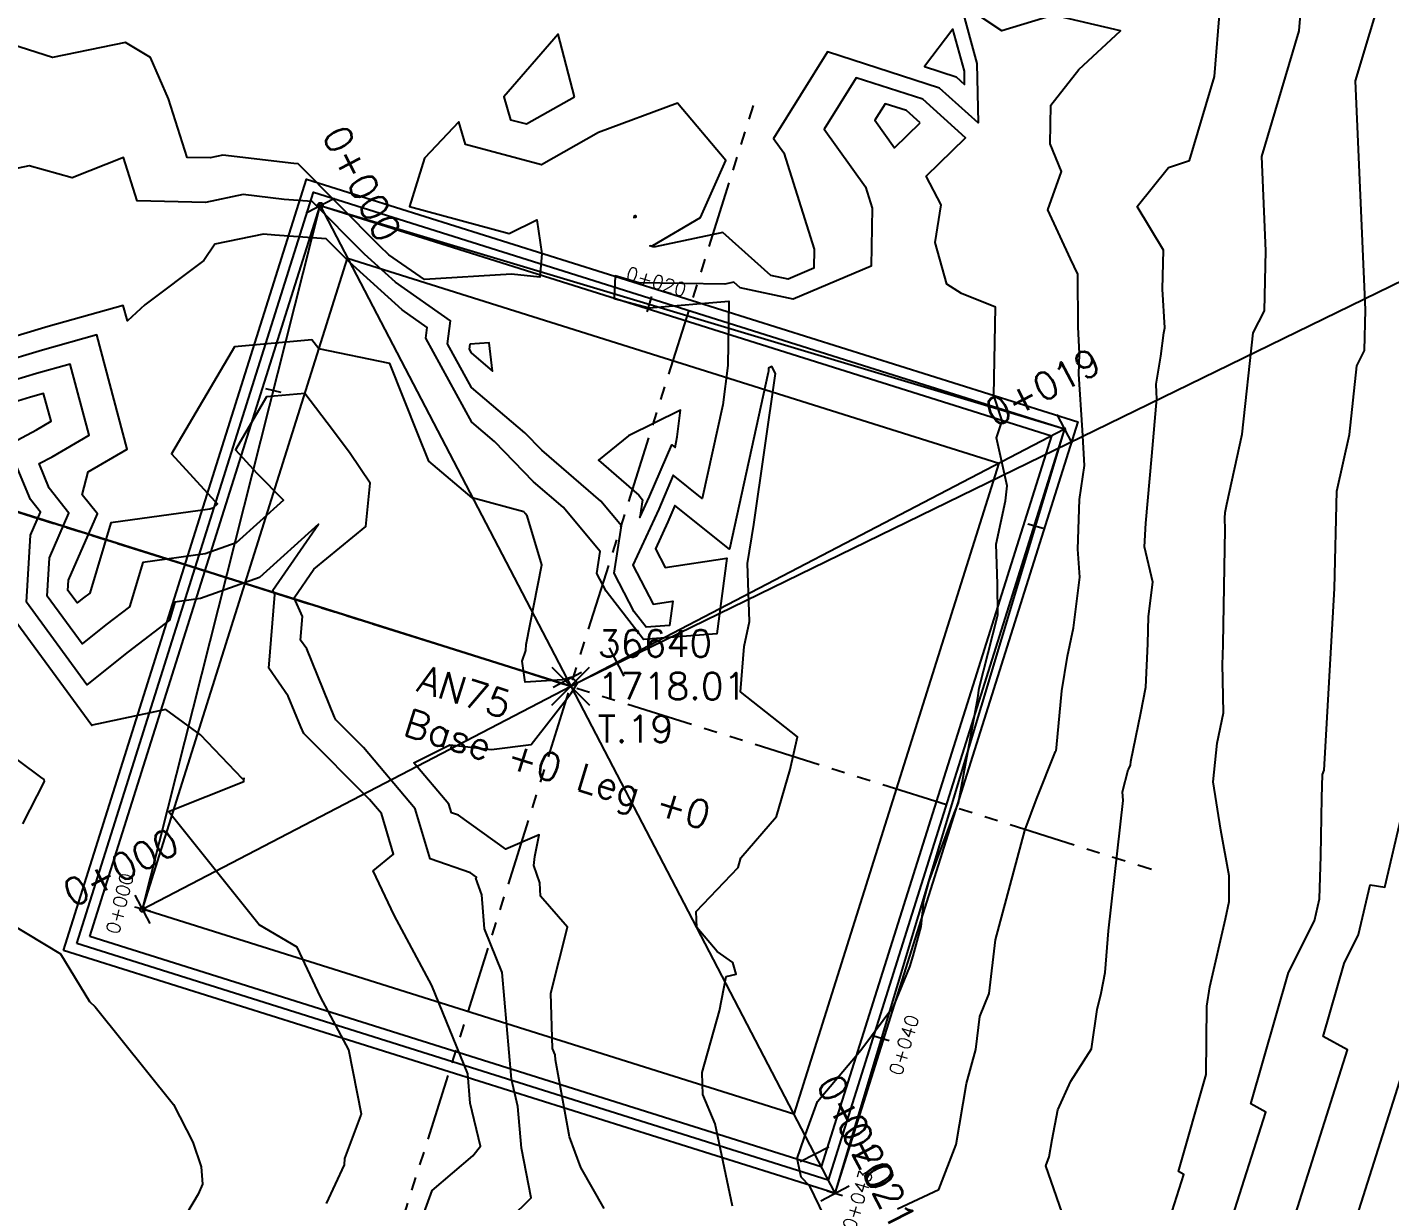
# Model space of a CAD drawing. Header units: metres. Extents: x 419533 to 423558, y 4805342 to 4807578.
# Drawn here: x 423439.67 to 423465.14, y 4807389.97 to 4807411.91 of the extents above; entities that cross this region are included whole.
import ezdxf

# ---------------------------------------------------------------- set-up
doc = ezdxf.new("R2010")
doc.units = ezdxf.units.M
doc.linetypes.add('PHANTOM', pattern=[2.5, 1.25, -0.25, 0.25, -0.25, 0.25, -0.25])
for name, color, linetype in [('_pieds', 253, 'Continuous'), ('C-ROAD-CNTR-N', 92, 'Continuous'), ('C-ROAD-STAN', 11, 'Continuous'), ('C-ROAD-STAN-MAJR', 11, 'Continuous'), ('C-ROAD-STAN-MINR', 11, 'Continuous'), ('C-TOPO-MAJR', 9, 'Continuous'), ('C-TOPO-MINR', 8, 'Continuous'), ('LS', 7, 'Continuous'), ('V-NODE', 1, 'Continuous'), ('V-NODE-TEXT', 11, 'Continuous')]:
    doc.layers.add(name, color=color, linetype=linetype)
doc.styles.get("Standard").update_dxf_attribs({"font": 'simplex.shx'})
doc.dimstyles.new('TFO75', dxfattribs={"dimscale": 3, "dimtxt": 0.18, "dimasz": 0.18, "dimexe": 0.18, "dimexo": 0.0625, "dimgap": 0.09, "dimtad": 1, "dimdec": 1, "dimzin": 0, "dimdsep": 46, "dimtxsty": 'Standard', "dimcen": 0.09, "dimse1": 1, "dimse2": 1, "dimclrd": 3, "dimclre": 3, "dimclrt": 1, "dimadec": 4, "dimazin": 0, "dimtfac": 1, "dimtdec": 1, "dimtmove": 0, "dimatfit": 3, "dimfxl": 1, "dimtolj": 1, "dimtzin": 0, "dimarcsym": 0})

# ---------------------------------------------------------------- blocks, each defined once
blk = doc.blocks.new('AeccTickTriangle')
at = {"color": 0, "linetype": 'ByBlock', "lineweight": -2}
blk.add_lwpolyline([(3.05311331771918e-16, 0.6666666666666667), (-0.5773502691896256, -0.333333333333333), (0.5773502691896257, -0.3333333333333335)], close=True, dxfattribs=at)
at = {"color": 0, "linetype": 'ByBlock', "lineweight": -2, "const_width": 0.0625}
blk.add_lwpolyline([(-0.03125, 0, 1), (0.03125, 0, 1)], format="xyb", close=True, dxfattribs=at)
blk = doc.blocks.new('AeccTickLine')
blk.add_line((0, -0.5), (0, 0.5))
blk = doc.blocks.new('*D7')
at = {"layer": 'Defpoints', "color": 0, "transparency": 16777216}
for p in [(423130.593, 4807500.114, 1718.013), (423438.9731868611, 4807403.00857271, 1718.01), (423441.6018816046, 4807400.430614068), (423449.834, 4807399.592, 1718.013), (423460.6868131389, 4807396.17142729, 1718.01)]:
    blk.add_point(p, dxfattribs=at)
blk = doc.blocks.new('AN75 +0 +0')
at = {"linetype": 'PHANTOM', "flags": 128}
for points in [[(0, -11.38231219537556), (0, 11.38231219444424)], [(-11.38231219508452, 0), (11.38231219508452, 0)]]:
    blk.add_lwpolyline(points, dxfattribs=at)
at = {"flags": 128}
blk.add_lwpolyline([(-6.382312195084523, -6.382312195375562), (-6.382312195084523, 6.382312194444239), (6.382312195084523, 6.382312194444239), (6.382312195084523, -6.382312195375562)], close=True, dxfattribs=at)
at = {"layer": 'LS', "insert": (-2.743170767789707, -0.4363090777769685), "char_height": 0.5157699281218149, "width": 9.13591657892082, "attachment_point": 1}
blk.add_mtext('AN75\\PBase +0 Leg +0', dxfattribs=at)
blk = doc.blocks.new('*U73')
at = {"color": 0, "linetype": 'ByBlock', "lineweight": -2, "transparency": 16777216}
for p, q in [((-0.7071067811865476, -0.7071067811865476), (0.7071067811865476, 0.7071067811865476)), ((-0.7071067811865476, 0.7071067811865476), (0.7071067811865476, -0.7071067811865476))]:
    blk.add_line(p, q, dxfattribs=at)
blk = doc.blocks.new('*U92', base_point=(423449.83, 4807399.59, 1718.01))
at = {"layer": 'V-NODE-TEXT', "linetype": 'ByBlock', "char_height": 0.5}
for s, insert, attachment_point in [('36640', (423450.3335533906, 4807400.140000001, 1718.01), 7), ('1718.01', (423450.3335533906, 4807399.59, 1718.01), 4), ('T.19', (423450.3335533906, 4807399.039999999, 1718.01), 1)]:
    blk.add_mtext(s, dxfattribs=dict(at, insert=insert, attachment_point=attachment_point))
blk = doc.blocks.new('*U93', base_point=(423449.83, 4807399.59, 1718.01))
at = {"layer": 'V-NODE-TEXT', "lineweight": -2}
blk.add_blockref('*U92', (423449.83, 4807399.59, 1718.01), dxfattribs=at)
blk = doc.blocks.new('*U94', base_point=(423449.83, 4807399.59, 1718.01))
at = {"layer": 'V-NODE', "lineweight": -2, "xscale": 0.5, "yscale": 0.5, "zscale": 0.5}
blk.add_blockref('*U73', (423449.83, 4807399.59, 1718.01), dxfattribs=at)
at = {"layer": 'V-NODE-TEXT', "lineweight": -2}
blk.add_blockref('*U93', (423449.83, 4807399.59, 1718.01), dxfattribs=at)
blk = doc.blocks.new('leg_extensions_profiles_1')
at = {"layer": 'C-ROAD-CNTR-N', "color": 92, "linetype": 'Continuous', "lineweight": -3, "flags": 128}
blk.add_lwpolyline([(423441.8254779283, 4807395.419215383), (423445.1466657946, 4807408.578201372), (423459.0648034355, 4807404.401827085), (423454.7703199639, 4807390.1085945)], dxfattribs=at)
at = {"layer": 'C-ROAD-STAN', "color": 11, "linetype": 'Continuous', "lineweight": -3}
blk.add_circle((423441.8254779283, 4807395.419215383), 0.05, dxfattribs=at)
at = {"layer": 'C-TOPO-MAJR', "color": 9, "linetype": 'Continuous', "lineweight": -3, "flags": 128}
for points, elevation in [([(423447.0394169184, 4807389.610528701), (423447.2373974684, 4807390.158278481), (423448.0016511156, 4807390.811963488), (423448.1443829787, 4807390.992512765), (423447.9513377119, 4807391.795127119), (423447.9042338129, 4807392.34419964), (423447.23160181, 4807393.991027149), (423446.5285861412, 4807395.3116637), (423446.1376662607, 4807396.136632156), (423446.5193460208, 4807396.447024222), (423446.2896986028, 4807397.211641517), (423446.0691839763, 4807397.472484669), (423444.8428760195, 4807398.705868678), (423444.7861596244, 4807398.827647105), (423444.5496962576, 4807399.405952132), (423444.1883728963, 4807399.924642161), (423444.2965195025, 4807401.303618428), (423444.2610416667, 4807401.385358334), (423445.1124408353, 4807402.618730859), (423444.0098589212, 4807401.623212864), (423442.9069882479, 4807401.229744658), (423442.4277007874, 4807401.163130777), (423442.3255215827, 4807400.823150098), (423441.5525283136, 4807400.229022402), (423440.7845395833, 4807399.61805), (423439.6549221504, 4807401.159735898), (423439.7309795501, 4807402.412014315), (423439.9180273889, 4807402.842162508), (423439.7278559528, 4807403.083174939), (423439.3051878515, 4807404.098236971), (423439.8427271987, 4807404.385597313), (423440.1134486012, 4807404.541870527), (423439.9750045785, 4807405.060079989), (423439.729, 4807404.991272124), (423439.3272364574, 4807404.869986243)], 1720), ([(423455.9413553299, 4807389.819928934), (423456.7104780635, 4807390.180125567), (423457.0384979253, 4807391.020464137), (423457.2318754579, 4807392.159676434), (423457.4074190341, 4807392.794671874), (423457.4772191528, 4807393.412904236), (423457.6551871658, 4807393.841245989), (423457.7733241758, 4807394.846298534), (423458.3234, 4807396.891593862), (423458.5412495256, 4807397.477117647), (423458.8969222857, 4807398.366864), (423458.9058161351, 4807398.383805816), (423458.9133932584, 4807398.43770626), (423459.0113225459, 4807399.501131607), (423459.1217269737, 4807400.148631579), (423459.2339751351, 4807400.682767568), (423459.349124424, 4807401.625080645), (423459.3151133603, 4807402.153631579), (423459.344974026, 4807403.077623377), (423459.4354386921, 4807403.714136239), (423459.4009494562, 4807404.373596929), (423459.3304821683, 4807405.426054209), (423459.3438627649, 4807405.80275883), (423459.3170756457, 4807406.309289668), (423459.3119408451, 4807407.296374648), (423459.1743469163, 4807407.579631058), (423458.7513822023, 4807408.497254161), (423459.0062239186, 4807409.209834605), (423458.7939440694, 4807409.733015429), (423458.8059660377, 4807410.454784906), (423459.3281865285, 4807411.12265544), (423460.110137931, 4807411.84293793), (423458.8578478824, 4807412.136184961), (423457.8910477509, 4807411.844612457), (423457.1156955333, 4807412.356201459), (423457.4269855538, 4807411.233677368), (423457.4467957746, 4807410.120535211), (423456.7257080894, 4807410.773421767), (423454.6317468069, 4807411.449441774), (423453.6219039146, 4807409.832545552), (423453.8173423812, 4807409.559386798), (423454.3815288136, 4807407.758960452), (423454.3757160208, 4807407.404321573), (423453.8972797731, 4807407.200654064), (423453.5722736137, 4807407.269508836), (423452.6725075967, 4807408.07396547), (423451.4062795242, 4807407.802279525), (423451.3686453901, 4807407.8028487), (423451.3102133581, 4807407.820602968), (423451.3671855073, 4807407.831637681), (423452.2564640123, 4807408.352388209), (423452.7327355556, 4807409.420682223), (423451.8298776824, 4807410.490860515), (423450.3496016529, 4807409.941864463), (423449.2843710437, 4807409.340032323), (423447.8617952799, 4807409.716700329), (423447.7376225649, 4807410.144190747), (423447.0969580974, 4807409.463399773), (423446.8181380368, 4807408.560671779), (423448.6781028807, 4807408.054370371), (423449.1981836734, 4807408.306448979), (423449.2928809869, 4807407.674862119), (423449.2499418604, 4807407.238686047), (423448.7218204283, 4807407.293518946), (423447.0955420561, 4807407.194060748), (423446.431888345, 4807407.657577241), (423446.2598205608, 4807407.81380187), (423444.7341838384, 4807409.3549), (423444.6532014838, 4807409.360309254), (423443.3280401941, 4807409.516128898), (423443.0914607113, 4807409.467086849), (423442.6609028459, 4807409.476720314), (423442.3121513003, 4807410.569134751), (423441.9710996466, 4807411.346578798), (423441.5046209762, 4807411.621888889), (423440.1400090827, 4807411.341935059), (423437.8519716886, 4807412.075138523)], 1715), ([(423464.3758285844, 4807381.403116822), (423466.5849768821, 4807383.282527452), (423462.8737851774, 4807384.411850616), (423462.8742178197, 4807384.417681776), (423462.939328, 4807384.653232), (423465.889309239, 4807393.955822856)], 1710)]:
    blk.add_lwpolyline(points, dxfattribs=dict(at, elevation=elevation))
at = {"layer": 'C-TOPO-MAJR', "color": 9, "linetype": 'Continuous', "lineweight": -3, "elevation": 1715, "flags": 128}
for points in [[(423447.9445133588, 4807405.986150763), (423447.9321910112, 4807405.888574054), (423447.9694164027, 4807405.820159099), (423448.3697339449, 4807405.482440366), (423448.3079907621, 4807406.009720554), (423447.9445133588, 4807405.986150763)], [(423450.9130110497, 4807404.27080663), (423450.3474411135, 4807403.814222698), (423451.1026515292, 4807403.161738647), (423451.174275, 4807403.075875), (423451.1244485006, 4807402.741962191), (423451.3054390244, 4807403.133634146), (423451.7196743119, 4807404.101660551), (423451.7802197209, 4807404.053070239), (423451.8232079667, 4807404.2491019), (423451.8858092308, 4807404.753375385), (423450.9130110497, 4807404.27080663)]]:
    blk.add_lwpolyline(points, close=True, dxfattribs=at)
at = {"layer": 'C-TOPO-MINR', "color": 8, "linetype": 'Continuous', "lineweight": -3, "flags": 128}
for points, elevation in [([(423438.7344340071, 4807398.76842925), (423439.9179701987, 4807397.8907649), (423439.9777806072, 4807397.84617238), (423439.9846007605, 4807397.810281369), (423439.5786557377, 4807397.014950819)], 1722), ([(423439.3278367347, 4807395.162775511), (423440.2889519451, 4807394.58837071), (423440.8327099237, 4807393.691559796), (423440.9354750594, 4807393.593850356), (423442.4045121951, 4807391.765573171), (423442.7631692308, 4807391.063107693), (423442.9209090909, 4807390.602272728), (423442.9471497976, 4807390.279291498), (423442.8658039735, 4807390.090019868), (423442.2913322933, 4807389.126917317), (423442.2745823069, 4807389.084302352), (423442.2306396762, 4807388.995497975), (423441.6349180488, 4807388.141729756), (423440.7558746685, 4807387.183248674), (423440.4067019631, 4807386.648631171), (423440.9936321735, 4807384.475463624), (423440.8353501578, 4807383.989706624), (423440.4360528365, 4807382.571661568), (423440.4122828399, 4807382.200505831)], 1722), ([(423445.2631837121, 4807389.917465909), (423445.6023636364, 4807390.64021212), (423445.6077171717, 4807390.760277778), (423445.9042222222, 4807391.555444445), (423445.9145494137, 4807391.588445561), (423445.9158145161, 4807391.590054839), (423445.683321978, 4807392.789216484), (423445.154778131, 4807393.782102352), (423444.7143683511, 4807394.711510639), (423444.0060842803, 4807395.128381629), (423442.3098232931, 4807397.249098393), (423443.7171876333, 4807397.808051173), (423443.7211134752, 4807397.843801418), (423443.7263033708, 4807397.862292135), (423443.6923157895, 4807397.858315789), (423442.9089826087, 4807398.68013913), (423442.2581262136, 4807399.156466019), (423440.8830753425, 4807398.859465754), (423440.875908631, 4807398.853764286), (423439.267436839, 4807401.048983842)], 1721), ([(423448.6911081576, 4807389.62803758), (423449.0889265129, 4807390.021293228), (423448.9087142857, 4807390.950425803), (423448.8446068783, 4807391.73141746), (423448.7212529661, 4807392.244279661), (423448.5505167866, 4807394.23448741), (423448.2162587065, 4807395.052862686), (423448.1709454546, 4807395.686454546), (423448.0560644512, 4807395.999072508), (423448.068, 4807396.022047619), (423447.9558806427, 4807396.102423106), (423447.2017841204, 4807396.361515827), (423446.9204371258, 4807397.298268263), (423445.9549406528, 4807398.440338279), (423445.4391239804, 4807398.959131322), (423445.4152676056, 4807399.01035446), (423444.8939086162, 4807400.285412532), (423444.7787183348, 4807400.450771479), (423444.8131955907, 4807400.890390616), (423444.6598511905, 4807401.243691667), (423445.0297822258, 4807401.779589272), (423446.0017551546, 4807402.573554124), (423446.0814736842, 4807403.383555884), (423445.7078568738, 4807403.938555555), (423445.3752567568, 4807404.384558167), (423444.8565024679, 4807405.063416091), (423444.1421102564, 4807404.997526374), (423443.5598243579, 4807404.010217481), (423443.9599291188, 4807403.570463123), (423444.4588974229, 4807403.070574533), (423443.5741742739, 4807402.271760581), (423442.9942389601, 4807402.064858618), (423441.8292755905, 4807401.902945909), (423441.5809172662, 4807401.076583715), (423441.1356023647, 4807400.734311761), (423440.6931705357, 4807400.382335714), (423440.0424074618, 4807401.270487955), (423440.0862234882, 4807401.991914987), (423440.449068168, 4807402.826337797), (423440.0801641791, 4807403.293865671), (423439.8901147357, 4807403.750280465), (423440.1318151466, 4807403.87948982), (423440.8262007157, 4807404.280322056), (423440.4710993806, 4807405.609500943), (423439.8401111111, 4807405.433012537), (423438.8096096303, 4807405.121920894)], 1719), ([(423450.4530941176, 4807389.826888235), (423450.0225038168, 4807390.590717557), (423449.8098486352, 4807391.166816377), (423449.5459655172, 4807392.605200627), (423449.5365093945, 4807392.694609604), (423449.4910192307, 4807392.817673077), (423449.4574080189, 4807393.852117925), (423449.7684503464, 4807395.085747113), (423449.2659186046, 4807395.66555814), (423449.2546351351, 4807395.915621622), (423449.143147427, 4807396.238311544), (423449.1590467742, 4807396.406680644), (423449.2385211267, 4807396.811028169), (423448.6152302158, 4807396.543694245), (423447.7301729151, 4807397.178169089), (423447.5998121432, 4807397.222958485), (423447.5511756487, 4807397.38489501), (423446.8993581781, 4807398.155919255), (423447.5675231093, 4807398.491029412), (423448.3476768708, 4807398.405346938), (423449.0927379913, 4807398.496755458), (423449.8392165605, 4807399.456949045), (423449.892385159, 4807399.545466431), (423449.9558285714, 4807399.654214286), (423449.8505670732, 4807399.758542683), (423449.6749272727, 4807399.707818182), (423448.9814251969, 4807399.662330709), (423448.9243592233, 4807400.054679612), (423448.9921923077, 4807400.254947116), (423448.9991192053, 4807400.368072848), (423449.2913065694, 4807401.856858881), (423449.0177388535, 4807402.776929936), (423448.9812428174, 4807402.820682113), (423448.9779357401, 4807402.82353935), (423448.9536796875, 4807402.848640625), (423447.9893529412, 4807403.109156863), (423447.1766386947, 4807403.796079255), (423446.9725123339, 4807404.310500949), (423446.449774942, 4807405.623452436), (423445.1196080247, 4807405.894682099), (423444.9887828233, 4807406.065884008), (423443.544674359, 4807405.932691209), (423442.3676122618, 4807403.936895195), (423443.1764042146, 4807403.047953544), (423443.225446185, 4807402.998821123), (423443.1384896266, 4807402.920308299), (423443.0814896724, 4807402.899972579), (423441.2308503937, 4807402.64276104), (423440.8363129497, 4807401.330017332), (423440.7186764157, 4807401.23960112), (423440.6018014881, 4807401.146621428), (423440.4298927732, 4807401.381240012), (423440.4414674263, 4807401.571815659), (423440.980108947, 4807402.810513086), (423440.6978518519, 4807403.168229629), (423440.8065485437, 4807403.595995146), (423441.5389528302, 4807404.018773586), (423440.9671941826, 4807406.158921896), (423439.9512222222, 4807405.87475295), (423438.2919828031, 4807405.373855546)], 1718), ([(423452.8557922168, 4807389.86895066), (423452.5337954545, 4807391.408465909), (423452.3027085427, 4807391.957057789), (423452.2918018868, 4807392.15390566), (423452.2856521739, 4807392.36784541), (423452.6152237763, 4807393.518083916), (423452.7393272981, 4807394.16278273), (423452.9232901961, 4807394.203882352), (423452.8634431138, 4807394.423700598), (423452.5684485294, 4807394.627588235), (423452.1886234458, 4807395.077023091), (423452.1748947368, 4807395.374846682), (423452.9617103275, 4807396.201506298), (423453.0098926175, 4807396.381875839), (423453.6804037123, 4807397.153951276), (423453.9359528796, 4807398.029908377), (423454.0712828283, 4807398.64319192), (423453.0027053407, 4807399.486403315), (423453.0761415525, 4807400.33230137), (423453.1712184874, 4807400.797428572), (423453.1355425791, 4807401.882175183), (423453.2566720322, 4807402.613517103), (423453.6617103448, 4807405.43777931), (423453.5930888889, 4807405.567607407), (423453.52885, 4807405.534075), (423453.5278271538, 4807405.480472737), (423453.5249217231, 4807405.45706855), (423452.7995803692, 4807402.149423233), (423451.7779967235, 4807402.969288336), (423451.646902439, 4807402.662934115), (423451.414065272, 4807402.159063599), (423451.5965146199, 4807401.80871345), (423452.7518451695, 4807401.982477288), (423452.5635749386, 4807400.570963145), (423451.1907501068, 4807400.462629645), (423450.4911342253, 4807401.365785067), (423450.3193929961, 4807401.698138781), (423450.3801191559, 4807402.10509578), (423449.6883790547, 4807402.934367624), (423449.1338924188, 4807403.413431047), (423448.4077159904, 4807404.164911695), (423447.9785681099, 4807404.526952482), (423447.1232022472, 4807406.09899285), (423447.1480791546, 4807406.295985081), (423446.6772233099, 4807406.624845519), (423445.6915962617, 4807407.519720872), (423445.260783165, 4807407.9549), (423444.2947477548, 4807408.019426786), (423444.0841039501, 4807408.044195426), (423443.1745769231, 4807407.855653847), (423442.9696637168, 4807407.547265487), (423441.8656470588, 4807406.722882353), (423441.5404162754, 4807406.419647887), (423441.4632889847, 4807406.708342849), (423440.0623333333, 4807406.316493363), (423438.4369740933, 4807405.825823834)], 1717), ([(423454.7486404612, 4807389.313748428), (423454.3042675934, 4807390.243800174), (423454.1379325921, 4807390.40751911), (423454.0647810487, 4807390.757267709), (423454.1957167969, 4807391.140621094), (423454.4435582822, 4807391.826806748), (423455.255887931, 4807392.786808621), (423455.8711603773, 4807393.615442217), (423456.1725677966, 4807394.3415226), (423456.2342426778, 4807394.54876848), (423456.3803028846, 4807395.099365384), (423456.4299884125, 4807395.584168019), (423456.5234, 4807395.93149156), (423456.9999781784, 4807397.212411765), (423457.0797161395, 4807397.411883212), (423457.4451715556, 4807399.372033778), (423457.4657222899, 4807399.555093788), (423457.804877551, 4807400.874587464), (423457.8149674797, 4807400.922672087), (423457.8128947369, 4807401.501551957), (423457.7870896861, 4807402.247798206), (423457.9604831982, 4807403.054047509), (423457.9908667665, 4807403.338738024), (423457.7912118294, 4807404.231090784), (423457.895562929, 4807404.554148741), (423457.7428569157, 4807405.025947535), (423457.7715820896, 4807406.673246268), (423457.1393106796, 4807406.928834951), (423456.8608732782, 4807407.107917355), (423456.6417759259, 4807407.888461111), (423456.757242685, 4807408.589166953), (423456.4787053942, 4807409.124290456), (423457.2119654812, 4807409.841935669), (423456.4162349654, 4807410.562405269), (423455.1696882044, 4807410.964843727), (423454.5685231317, 4807410.002296441), (423455.3404762492, 4807408.923359655), (423455.464579661, 4807408.527322033), (423455.4468554078, 4807407.445964141), (423453.9880170132, 4807406.824945179), (423452.9970146252, 4807407.034895795), (423452.8776180939, 4807407.141645027), (423452.7095930331, 4807407.105593033), (423451.1038699764, 4807407.129877857), (423450.6634452055, 4807407.26369863), (423450.6436899225, 4807406.839108527), (423451.3001615679, 4807406.66167782), (423452.7879150943, 4807406.785858491), (423452.7650136314, 4807405.585707197), (423452.6740648448, 4807404.853085225), (423452.289900045, 4807403.101246736), (423451.7488355177, 4807403.535474444), (423451.4761707317, 4807402.898284131), (423450.9918895397, 4807401.850276988), (423451.3713684211, 4807401.121578948), (423451.7396890595, 4807401.176975048), (423451.6796683047, 4807400.726982801), (423451.242010252, 4807400.692445963), (423451.0189719465, 4807400.980372895), (423450.6449442282, 4807401.704191526), (423450.7771970779, 4807402.590485389), (423450.395515292, 4807403.048053136), (423449.2898490975, 4807404.003322744), (423448.975337311, 4807404.328793954), (423447.9739922563, 4807405.17355579), (423447.5276966292, 4807405.993783453), (423447.5819788644, 4807406.423627021), (423446.5545558275, 4807407.141211379), (423445.9757084112, 4807407.666761371), (423444.9974835017, 4807408.6549), (423444.4739746193, 4807408.68986802), (423443.7060720721, 4807408.780162162), (423443.0037849462, 4807408.634580645), (423441.7256722277, 4807408.663177625), (423441.4674328859, 4807409.472075503), (423440.5109701231, 4807409.094335676), (423439.7031977401, 4807409.31711138), (423438.7240236149, 4807409.116231154)], 1716), ([(423459.1214, 4807389.459072728), (423458.7124035087, 4807390.621796296), (423458.7770871369, 4807390.787506224), (423458.8329354838, 4807391.116516129), (423458.9404137931, 4807391.668810345), (423459.182487069, 4807392.204676724), (423459.5652352941, 4807392.808117647), (423459.6751868452, 4807393.542480792), (423459.7461101694, 4807393.847463983), (423459.8210332031, 4807394.236182617), (423459.8862290749, 4807395.0159163), (423460.1595229008, 4807397.453652672), (423460.1464384236, 4807397.613087028), (423460.2534397906, 4807398.027581152), (423460.294183865, 4807398.105194184), (423460.3048397292, 4807398.180995485), (423460.4928053393, 4807399.091060067), (423460.5819852217, 4807399.571810345), (423460.6238677455, 4807400.383649554), (423460.6365875668, 4807400.891058824), (423460.7135035415, 4807401.535982614), (423460.560634981, 4807402.192355513), (423460.5826981132, 4807402.638528301), (423460.6935984776, 4807403.889521408), (423460.7917635706, 4807404.969838359), (423460.786106206, 4807405.078011516), (423460.7754895592, 4807405.236575406), (423460.8615890411, 4807405.763232877), (423460.9174244275, 4807406.197819847), (423460.9383644445, 4807406.28884), (423460.8952068965, 4807407.01262069), (423460.916029703, 4807407.740528053), (423460.4237210884, 4807408.560154195), (423461.0077638483, 4807409.285854227), (423461.3989603399, 4807409.419410765), (423461.865800285, 4807410.989483699), (423461.9762755438, 4807412.30040112)], 1714), ([(423460.8146764209, 4807388.952678391), (423461.2934833291, 4807390.462567574), (423461.1931313581, 4807390.51746644), (423461.7120289855, 4807392.330592132), (423461.7266304348, 4807393.6061562), (423461.7805419092, 4807393.966229336), (423462.0766186441, 4807395.239413136), (423462.139372449, 4807395.564994898), (423462.1444137447, 4807396.042901823), (423461.9874177719, 4807396.895355438), (423461.8447875494, 4807397.798449605), (423461.9195082136, 4807398.521945585), (423462.0387007874, 4807399.091356955), (423462.0151829268, 4807400.009329269), (423462.0228632813, 4807400.158203125), (423462.0284189189, 4807400.379824325), (423462.0687148015, 4807402.519620938), (423462.0618920309, 4807402.733946015), (423462.0697384196, 4807402.835610353), (423462.0979444445, 4807402.994888889), (423462.3874528133, 4807404.301474546), (423462.5892873792, 4807406.195449403), (423462.8025914585, 4807406.61051061), (423462.8299929189, 4807407.731129294), (423462.7521713878, 4807409.491185653), (423463.4519396045, 4807411.844641369), (423463.5412063283, 4807412.903894858)], 1713), ([(423460.0466742649, 4807381.300313084), (423462.6820111026, 4807383.542299316), (423461.6335663302, 4807383.861343187), (423461.0868862341, 4807386.091997284), (423461.4636519126, 4807386.66285082), (423461.4961620709, 4807387.435233259), (423462.8254252991, 4807391.626986002), (423462.5468282643, 4807391.779396172), (423463.2505256321, 4807394.23824684), (423463.7357276595, 4807395.204302128), (423463.8311578947, 4807395.611191136), (423463.8549119048, 4807396.415078572), (423463.8719651163, 4807397.502726744), (423463.890164151, 4807397.940395597), (423463.920811106, 4807398.021715521), (423464.1142519659, 4807401.41441481), (423464.1580677304, 4807403.233108759), (423464.3934069664, 4807404.295222686), (423464.530447129, 4807405.581179932), (423464.6752747784, 4807405.862995165), (423464.6938796223, 4807406.623864673), (423464.5045659262, 4807410.905491746), (423465.0380789239, 4807412.699799038)], 1712), ([(423462.2112514247, 4807381.351714953), (423464.6334939924, 4807383.412413384), (423462.2460392934, 4807384.138920692), (423461.9739348358, 4807385.249206082), (423462.1614661202, 4807385.533342623), (423462.1776477208, 4807385.917788126), (423464.3573672691, 4807392.791404429), (423463.9005251704, 4807393.041325904), (423464.2916070927, 4807394.407839537), (423464.5612595744, 4807394.94472766), (423464.7801266968, 4807395.877918553), (423465.054134981, 4807395.834998099), (423465.6893448519, 4807398.55035402)], 1711)]:
    blk.add_lwpolyline(points, dxfattribs=dict(at, elevation=elevation))
for points, elevation in [([(423457.0351812134, 4807410.984438265), (423457.195983207, 4807410.83884507), (423457.1915655431, 4807411.087074907), (423456.9734365285, 4807411.873656736), (423456.4444698905, 4807411.175145073), (423457.0351812134, 4807410.984438265)], 1714), ([(423449.9032125, 4807410.608409091), (423449.5964543726, 4807411.782636882), (423448.5817322034, 4807410.610466102), (423448.7064714599, 4807410.181025247), (423449.0062565656, 4807410.101648484), (423449.9032125, 4807410.608409091)], 1714), ([(423456.3615470711, 4807410.12070136), (423456.1067618414, 4807410.351388771), (423455.7076296018, 4807410.480245681), (423455.5151423488, 4807410.172047331), (423455.8853389403, 4807409.654634147), (423456.3615470711, 4807410.12070136)], 1717), ([(423451.0466158798, 4807408.387140916), (423451.0145157629, 4807408.375235814), (423451.0132056451, 4807408.352711693), (423451.0415816425, 4807408.35820773), (423451.0512572741, 4807408.36387366), (423451.0564392593, 4807408.375497038), (423451.0466158798, 4807408.387140916)], 1716)]:
    blk.add_lwpolyline(points, close=True, dxfattribs=dict(at, elevation=elevation))
at = {"layer": 'C-ROAD-STAN', "color": 11, "linetype": 'Continuous', "lineweight": -3, "xscale": 0.02999999999999999, "yscale": 0.02999999999999999, "zscale": 0.02999999999999999}
for p in [(423445.1466657946, 4807408.578201372), (423459.0648034355, 4807404.401827085)]:
    blk.add_blockref('AeccTickTriangle', p, dxfattribs=at)
at = {"layer": 'C-ROAD-STAN-MAJR', "color": 11, "linetype": 'Continuous', "lineweight": -3, "xscale": 0.3, "yscale": 0.3, "zscale": 0.3}
for p, rotation in [((423451.3038118156, 4807406.730644825), 343.2972321680462), ((423441.8254779283, 4807395.419215383), 75.83498261848031), ((423455.6414227606, 4807393.007866313), 253.2768039370937), ((423454.7703199639, 4807390.1085945), 253.2768039370937)]:
    blk.add_blockref('AeccTickLine', p, dxfattribs=dict(at, rotation=rotation))
at = {"layer": 'C-ROAD-STAN-MINR', "color": 11, "linetype": 'Continuous', "lineweight": -3, "xscale": 0.3, "yscale": 0.3, "zscale": 0.3}
for p, rotation in [((423444.2726322665, 4807405.115164828), 75.83498261848031), ((423458.5189054455, 4807402.584927103), 253.2768039370937)]:
    blk.add_blockref('AeccTickLine', p, dxfattribs=dict(at, rotation=rotation))
at = {"layer": 'C-ROAD-STAN-MAJR', "color": 11, "linetype": 'Continuous', "lineweight": -3, "char_height": 0.254}
for s, insert, attachment_point, rotation in [('0+020', (423451.3939138442, 4807407.030917825), 8, 343.29723216804615), ('0+000', (423441.5215099131, 4807395.495933671), 8, 75.83498261848031), ('0+040', (423455.9416636163, 4807392.91765723), 2, 73.2768039370937), ('0+043', (423455.0705608197, 4807390.018385418), 2, 73.2768039370937)]:
    blk.add_mtext(s, dxfattribs=dict(at, insert=insert, attachment_point=attachment_point, rotation=rotation))
blk = doc.blocks.new('tower_bases_layout_1')
at = {"color": 31, "lineweight": 30, "true_color": 0xffbd7a, "elevation": 1718.013}
blk.add_lwpolyline([(423449.834, 4807399.592), (423130.593, 4807500.114), (421950.92, 4806612.998), (421795.045, 4806430.988), (421305.015, 4806147.038), (421305.015, 4806147.038), (420630.083, 4805770.97), (419765.157, 4805549.54), (419617.356, 4805580.088)], dxfattribs=at)
at = {"flags": 128}
blk.add_lwpolyline([(423476.9801358473, 4807412.834350329), (423449.834, 4807399.592)], dxfattribs=at)
at = {"elevation": 1718.01, "flags": 128}
blk.add_lwpolyline([(423441.8254779283, 4807395.419215383), (423445.6592153835, 4807407.594522071), (423457.8345220715, 4807403.760784616), (423454.0007846162, 4807391.585477928)], close=True, dxfattribs=at)
at = {"layer": '_pieds', "elevation": 1718.01, "flags": 128}
for points in [[(423440.3485945016, 4807394.649680034), (423444.8896800358, 4807409.071405498), (423459.3114054981, 4807404.530319965), (423454.7703199639, 4807390.1085945)], [(423440.5951965643, 4807394.778172914), (423445.0181729152, 4807408.824803435), (423459.0648034355, 4807404.401827085), (423454.6418270845, 4807390.355196564)], [(423440.8417986269, 4807394.906665794), (423445.1466657946, 4807408.578201372), (423458.8182013728, 4807404.273334205), (423454.5133342051, 4807390.601798627)]]:
    blk.add_lwpolyline(points, close=True, dxfattribs=at)
at = {"rotation": 342.52192671}
blk.add_blockref('AN75 +0 +0', (423449.83, 4807399.59, 1718.01), dxfattribs=at)
at = {"layer": 'V-NODE'}
blk.add_blockref('*U94', (423449.83, 4807399.59, 1718.01), dxfattribs=at)
at = {"layer": '_pieds'}
dim = blk.add_angular_dim_2l(base=(423441.6018816046, 4807400.430614068), line1=((423449.834, 4807399.592, 1718.013), (423130.593, 4807500.114, 1718.013)), line2=((423438.9731868611, 4807403.00857271, 1718.01), (423460.6868131389, 4807396.17142729, 1718.01)), dimstyle='TFO75', dxfattribs=at)
dim.commit()
dim.dimension.update_dxf_attribs({"geometry": '*D7', "text_midpoint": (423441.6018816046, 4807400.430614068)})

msp = doc.modelspace()

# ---------------------------------------------------------------- linework, layer by layer
at = {"layer": 'C-ROAD-CNTR-N', "color": 92, "linetype": 'Continuous', "lineweight": -3, "flags": 128}
for points in [[(423445.1466657946, 4807408.578201372), (423449.83, 4807399.593259512), (423454.7703199639, 4807390.1085945)], [(423441.8254779283, 4807395.419215383), (423449.83, 4807399.59), (423459.0648034355, 4807404.401827085)]]:
    msp.add_lwpolyline(points, dxfattribs=at)
at = {"layer": 'C-ROAD-STAN', "color": 11, "linetype": 'Continuous', "lineweight": -3}
for centre in [(423445.1466657946, 4807408.578201372), (423441.8254779283, 4807395.419215383)]:
    msp.add_circle(centre, 0.05, dxfattribs=at)
at = {"layer": 'C-TOPO-MAJR', "color": 9, "linetype": 'Continuous', "lineweight": -3, "flags": 128}
for points, elevation in [([(423455.9413553299, 4807389.819928934), (423456.7104780635, 4807390.180125567), (423457.0384979253, 4807391.020464137), (423457.2318754579, 4807392.159676434), (423457.4074190341, 4807392.794671874), (423457.4772191528, 4807393.412904236), (423457.6551871658, 4807393.841245989), (423457.7733241758, 4807394.846298534), (423458.3234, 4807396.891593862), (423458.5412495256, 4807397.477117647), (423458.8969222857, 4807398.366864), (423458.9058161351, 4807398.383805816), (423458.9133932584, 4807398.43770626), (423459.0113225459, 4807399.501131607), (423459.1217269737, 4807400.148631579), (423459.2339751351, 4807400.682767568), (423459.349124424, 4807401.625080645), (423459.3151133603, 4807402.153631579), (423459.344974026, 4807403.077623377), (423459.4354386921, 4807403.714136239), (423459.4009494562, 4807404.373596929), (423459.3304821683, 4807405.426054209), (423459.3438627649, 4807405.80275883), (423459.3170756457, 4807406.309289668), (423459.3119408451, 4807407.296374648), (423459.1743469163, 4807407.579631058), (423458.7513822023, 4807408.497254161), (423459.0062239186, 4807409.209834605), (423458.7939440694, 4807409.733015429), (423458.8059660377, 4807410.454784906), (423459.3281865285, 4807411.12265544), (423460.110137931, 4807411.84293793), (423458.8578478824, 4807412.136184961), (423457.8910477509, 4807411.844612457), (423457.1156955333, 4807412.356201459), (423457.4269855538, 4807411.233677368), (423457.4467957746, 4807410.120535211), (423456.7257080894, 4807410.773421767), (423454.6317468069, 4807411.449441774), (423453.6219039146, 4807409.832545552), (423453.8173423812, 4807409.559386798), (423454.3815288136, 4807407.758960452), (423454.3757160208, 4807407.404321573), (423453.8972797731, 4807407.200654064), (423453.5722736137, 4807407.269508836), (423452.6725075967, 4807408.07396547), (423451.4062795242, 4807407.802279525), (423451.3686453901, 4807407.8028487), (423451.3102133581, 4807407.820602968), (423451.3671855073, 4807407.831637681), (423452.2564640123, 4807408.352388209), (423452.7327355556, 4807409.420682223), (423451.8298776824, 4807410.490860515), (423450.3496016529, 4807409.941864463), (423449.2843710437, 4807409.340032323), (423447.8617952799, 4807409.716700329), (423447.7376225649, 4807410.144190747), (423447.0969580974, 4807409.463399773), (423446.8181380368, 4807408.560671779), (423448.6781028807, 4807408.054370371), (423449.1981836734, 4807408.306448979), (423449.2928809869, 4807407.674862119), (423449.2499418604, 4807407.238686047), (423448.7218204283, 4807407.293518946), (423447.0955420561, 4807407.194060748), (423446.431888345, 4807407.657577241), (423446.2598205608, 4807407.81380187), (423444.7341838384, 4807409.3549), (423444.6532014838, 4807409.360309254), (423443.3280401941, 4807409.516128898), (423443.0914607113, 4807409.467086849), (423442.6609028459, 4807409.476720314), (423442.3121513003, 4807410.569134751), (423441.9710996466, 4807411.346578798), (423441.5046209762, 4807411.621888889), (423440.1400090827, 4807411.341935059), (423437.8519716886, 4807412.075138523)], 1715), ([(423447.0394169184, 4807389.610528701), (423447.2373974684, 4807390.158278481), (423448.0016511156, 4807390.811963488), (423448.1443829787, 4807390.992512765), (423447.9513377119, 4807391.795127119), (423447.9042338129, 4807392.34419964), (423447.23160181, 4807393.991027149), (423446.5285861412, 4807395.3116637), (423446.1376662607, 4807396.136632156), (423446.5193460208, 4807396.447024222), (423446.2896986028, 4807397.211641517), (423446.0691839763, 4807397.472484669), (423444.8428760195, 4807398.705868678), (423444.7861596244, 4807398.827647105), (423444.5496962576, 4807399.405952132), (423444.1883728963, 4807399.924642161), (423444.2965195025, 4807401.303618428), (423444.2610416667, 4807401.385358334), (423445.1124408353, 4807402.618730859), (423444.0098589212, 4807401.623212864), (423442.9069882479, 4807401.229744658), (423442.4277007874, 4807401.163130777), (423442.3255215827, 4807400.823150098), (423441.5525283136, 4807400.229022402), (423440.7845395833, 4807399.61805), (423439.6549221504, 4807401.159735898), (423439.7309795501, 4807402.412014315), (423439.9180273889, 4807402.842162508), (423439.7278559528, 4807403.083174939), (423439.3051878515, 4807404.098236971), (423439.8427271987, 4807404.385597313), (423440.1134486012, 4807404.541870527), (423439.9750045785, 4807405.060079989), (423439.729, 4807404.991272124), (423439.3272364574, 4807404.869986243)], 1720), ([(423464.3758285844, 4807381.403116822), (423466.5849768821, 4807383.282527452), (423462.8737851774, 4807384.411850616), (423462.8742178197, 4807384.417681776), (423462.939328, 4807384.653232), (423465.889309239, 4807393.955822856)], 1710)]:
    msp.add_lwpolyline(points, dxfattribs=dict(at, elevation=elevation))
at = {"layer": 'C-TOPO-MAJR', "color": 9, "linetype": 'Continuous', "lineweight": -3, "elevation": 1715, "flags": 128}
for points in [[(423447.9445133588, 4807405.986150763), (423447.9321910112, 4807405.888574054), (423447.9694164027, 4807405.820159099), (423448.3697339449, 4807405.482440366), (423448.3079907621, 4807406.009720554), (423447.9445133588, 4807405.986150763)], [(423450.9130110497, 4807404.27080663), (423450.3474411135, 4807403.814222698), (423451.1026515292, 4807403.161738647), (423451.174275, 4807403.075875), (423451.1244485006, 4807402.741962191), (423451.3054390244, 4807403.133634146), (423451.7196743119, 4807404.101660551), (423451.7802197209, 4807404.053070239), (423451.8232079667, 4807404.2491019), (423451.8858092308, 4807404.753375385), (423450.9130110497, 4807404.27080663)]]:
    msp.add_lwpolyline(points, close=True, dxfattribs=at)
at = {"layer": 'C-TOPO-MINR', "color": 8, "linetype": 'Continuous', "lineweight": -3, "flags": 128}
for points, elevation in [([(423460.8146764209, 4807388.952678391), (423461.2934833291, 4807390.462567574), (423461.1931313581, 4807390.51746644), (423461.7120289855, 4807392.330592132), (423461.7266304348, 4807393.6061562), (423461.7805419092, 4807393.966229336), (423462.0766186441, 4807395.239413136), (423462.139372449, 4807395.564994898), (423462.1444137447, 4807396.042901823), (423461.9874177719, 4807396.895355438), (423461.8447875494, 4807397.798449605), (423461.9195082136, 4807398.521945585), (423462.0387007874, 4807399.091356955), (423462.0151829268, 4807400.009329269), (423462.0228632813, 4807400.158203125), (423462.0284189189, 4807400.379824325), (423462.0687148015, 4807402.519620938), (423462.0618920309, 4807402.733946015), (423462.0697384196, 4807402.835610353), (423462.0979444445, 4807402.994888889), (423462.3874528133, 4807404.301474546), (423462.5892873792, 4807406.195449403), (423462.8025914585, 4807406.61051061), (423462.8299929189, 4807407.731129294), (423462.7521713878, 4807409.491185653), (423463.4519396045, 4807411.844641369), (423463.5412063283, 4807412.903894858)], 1713), ([(423460.0466742649, 4807381.300313084), (423462.6820111026, 4807383.542299316), (423461.6335663302, 4807383.861343187), (423461.0868862341, 4807386.091997284), (423461.4636519126, 4807386.66285082), (423461.4961620709, 4807387.435233259), (423462.8254252991, 4807391.626986002), (423462.5468282643, 4807391.779396172), (423463.2505256321, 4807394.23824684), (423463.7357276595, 4807395.204302128), (423463.8311578947, 4807395.611191136), (423463.8549119048, 4807396.415078572), (423463.8719651163, 4807397.502726744), (423463.890164151, 4807397.940395597), (423463.920811106, 4807398.021715521), (423464.1142519659, 4807401.41441481), (423464.1580677304, 4807403.233108759), (423464.3934069664, 4807404.295222686), (423464.530447129, 4807405.581179932), (423464.6752747784, 4807405.862995165), (423464.6938796223, 4807406.623864673), (423464.5045659262, 4807410.905491746), (423465.0380789239, 4807412.699799038)], 1712), ([(423459.1214, 4807389.459072728), (423458.7124035087, 4807390.621796296), (423458.7770871369, 4807390.787506224), (423458.8329354838, 4807391.116516129), (423458.9404137931, 4807391.668810345), (423459.182487069, 4807392.204676724), (423459.5652352941, 4807392.808117647), (423459.6751868452, 4807393.542480792), (423459.7461101694, 4807393.847463983), (423459.8210332031, 4807394.236182617), (423459.8862290749, 4807395.0159163), (423460.1595229008, 4807397.453652672), (423460.1464384236, 4807397.613087028), (423460.2534397906, 4807398.027581152), (423460.294183865, 4807398.105194184), (423460.3048397292, 4807398.180995485), (423460.4928053393, 4807399.091060067), (423460.5819852217, 4807399.571810345), (423460.6238677455, 4807400.383649554), (423460.6365875668, 4807400.891058824), (423460.7135035415, 4807401.535982614), (423460.560634981, 4807402.192355513), (423460.5826981132, 4807402.638528301), (423460.6935984776, 4807403.889521408), (423460.7917635706, 4807404.969838359), (423460.786106206, 4807405.078011516), (423460.7754895592, 4807405.236575406), (423460.8615890411, 4807405.763232877), (423460.9174244275, 4807406.197819847), (423460.9383644445, 4807406.28884), (423460.8952068965, 4807407.01262069), (423460.916029703, 4807407.740528053), (423460.4237210884, 4807408.560154195), (423461.0077638483, 4807409.285854227), (423461.3989603399, 4807409.419410765), (423461.865800285, 4807410.989483699), (423461.9762755438, 4807412.30040112)], 1714), ([(423454.7486404612, 4807389.313748428), (423454.3042675934, 4807390.243800174), (423454.1379325921, 4807390.40751911), (423454.0647810487, 4807390.757267709), (423454.1957167969, 4807391.140621094), (423454.4435582822, 4807391.826806748), (423455.255887931, 4807392.786808621), (423455.8711603773, 4807393.615442217), (423456.1725677966, 4807394.3415226), (423456.2342426778, 4807394.54876848), (423456.3803028846, 4807395.099365384), (423456.4299884125, 4807395.584168019), (423456.5234, 4807395.93149156), (423456.9999781784, 4807397.212411765), (423457.0797161395, 4807397.411883212), (423457.4451715556, 4807399.372033778), (423457.4657222899, 4807399.555093788), (423457.804877551, 4807400.874587464), (423457.8149674797, 4807400.922672087), (423457.8128947369, 4807401.501551957), (423457.7870896861, 4807402.247798206), (423457.9604831982, 4807403.054047509), (423457.9908667665, 4807403.338738024), (423457.7912118294, 4807404.231090784), (423457.895562929, 4807404.554148741), (423457.7428569157, 4807405.025947535), (423457.7715820896, 4807406.673246268), (423457.1393106796, 4807406.928834951), (423456.8608732782, 4807407.107917355), (423456.6417759259, 4807407.888461111), (423456.757242685, 4807408.589166953), (423456.4787053942, 4807409.124290456), (423457.2119654812, 4807409.841935669), (423456.4162349654, 4807410.562405269), (423455.1696882044, 4807410.964843727), (423454.5685231317, 4807410.002296441), (423455.3404762492, 4807408.923359655), (423455.464579661, 4807408.527322033), (423455.4468554078, 4807407.445964141), (423453.9880170132, 4807406.824945179), (423452.9970146252, 4807407.034895795), (423452.8776180939, 4807407.141645027), (423452.7095930331, 4807407.105593033), (423451.1038699764, 4807407.129877857), (423450.6634452055, 4807407.26369863), (423450.6436899225, 4807406.839108527), (423451.3001615679, 4807406.66167782), (423452.7879150943, 4807406.785858491), (423452.7650136314, 4807405.585707197), (423452.6740648448, 4807404.853085225), (423452.289900045, 4807403.101246736), (423451.7488355177, 4807403.535474444), (423451.4761707317, 4807402.898284131), (423450.9918895397, 4807401.850276988), (423451.3713684211, 4807401.121578948), (423451.7396890595, 4807401.176975048), (423451.6796683047, 4807400.726982801), (423451.242010252, 4807400.692445963), (423451.0189719465, 4807400.980372895), (423450.6449442282, 4807401.704191526), (423450.7771970779, 4807402.590485389), (423450.395515292, 4807403.048053136), (423449.2898490975, 4807404.003322744), (423448.975337311, 4807404.328793954), (423447.9739922563, 4807405.17355579), (423447.5276966292, 4807405.993783453), (423447.5819788644, 4807406.423627021), (423446.5545558275, 4807407.141211379), (423445.9757084112, 4807407.666761371), (423444.9974835017, 4807408.6549), (423444.4739746193, 4807408.68986802), (423443.7060720721, 4807408.780162162), (423443.0037849462, 4807408.634580645), (423441.7256722277, 4807408.663177625), (423441.4674328859, 4807409.472075503), (423440.5109701231, 4807409.094335676), (423439.7031977401, 4807409.31711138), (423438.7240236149, 4807409.116231154)], 1716), ([(423452.8557922168, 4807389.86895066), (423452.5337954545, 4807391.408465909), (423452.3027085427, 4807391.957057789), (423452.2918018868, 4807392.15390566), (423452.2856521739, 4807392.36784541), (423452.6152237763, 4807393.518083916), (423452.7393272981, 4807394.16278273), (423452.9232901961, 4807394.203882352), (423452.8634431138, 4807394.423700598), (423452.5684485294, 4807394.627588235), (423452.1886234458, 4807395.077023091), (423452.1748947368, 4807395.374846682), (423452.9617103275, 4807396.201506298), (423453.0098926175, 4807396.381875839), (423453.6804037123, 4807397.153951276), (423453.9359528796, 4807398.029908377), (423454.0712828283, 4807398.64319192), (423453.0027053407, 4807399.486403315), (423453.0761415525, 4807400.33230137), (423453.1712184874, 4807400.797428572), (423453.1355425791, 4807401.882175183), (423453.2566720322, 4807402.613517103), (423453.6617103448, 4807405.43777931), (423453.5930888889, 4807405.567607407), (423453.52885, 4807405.534075), (423453.5278271538, 4807405.480472737), (423453.5249217231, 4807405.45706855), (423452.7995803692, 4807402.149423233), (423451.7779967235, 4807402.969288336), (423451.646902439, 4807402.662934115), (423451.414065272, 4807402.159063599), (423451.5965146199, 4807401.80871345), (423452.7518451695, 4807401.982477288), (423452.5635749386, 4807400.570963145), (423451.1907501068, 4807400.462629645), (423450.4911342253, 4807401.365785067), (423450.3193929961, 4807401.698138781), (423450.3801191559, 4807402.10509578), (423449.6883790547, 4807402.934367624), (423449.1338924188, 4807403.413431047), (423448.4077159904, 4807404.164911695), (423447.9785681099, 4807404.526952482), (423447.1232022472, 4807406.09899285), (423447.1480791546, 4807406.295985081), (423446.6772233099, 4807406.624845519), (423445.6915962617, 4807407.519720872), (423445.260783165, 4807407.9549), (423444.2947477548, 4807408.019426786), (423444.0841039501, 4807408.044195426), (423443.1745769231, 4807407.855653847), (423442.9696637168, 4807407.547265487), (423441.8656470588, 4807406.722882353), (423441.5404162754, 4807406.419647887), (423441.4632889847, 4807406.708342849), (423440.0623333333, 4807406.316493363), (423438.4369740933, 4807405.825823834)], 1717), ([(423450.4530941176, 4807389.826888235), (423450.0225038168, 4807390.590717557), (423449.8098486352, 4807391.166816377), (423449.5459655172, 4807392.605200627), (423449.5365093945, 4807392.694609604), (423449.4910192307, 4807392.817673077), (423449.4574080189, 4807393.852117925), (423449.7684503464, 4807395.085747113), (423449.2659186046, 4807395.66555814), (423449.2546351351, 4807395.915621622), (423449.143147427, 4807396.238311544), (423449.1590467742, 4807396.406680644), (423449.2385211267, 4807396.811028169), (423448.6152302158, 4807396.543694245), (423447.7301729151, 4807397.178169089), (423447.5998121432, 4807397.222958485), (423447.5511756487, 4807397.38489501), (423446.8993581781, 4807398.155919255), (423447.5675231093, 4807398.491029412), (423448.3476768708, 4807398.405346938), (423449.0927379913, 4807398.496755458), (423449.8392165605, 4807399.456949045), (423449.892385159, 4807399.545466431), (423449.9558285714, 4807399.654214286), (423449.8505670732, 4807399.758542683), (423449.6749272727, 4807399.707818182), (423448.9814251969, 4807399.662330709), (423448.9243592233, 4807400.054679612), (423448.9921923077, 4807400.254947116), (423448.9991192053, 4807400.368072848), (423449.2913065694, 4807401.856858881), (423449.0177388535, 4807402.776929936), (423448.9812428174, 4807402.820682113), (423448.9779357401, 4807402.82353935), (423448.9536796875, 4807402.848640625), (423447.9893529412, 4807403.109156863), (423447.1766386947, 4807403.796079255), (423446.9725123339, 4807404.310500949), (423446.449774942, 4807405.623452436), (423445.1196080247, 4807405.894682099), (423444.9887828233, 4807406.065884008), (423443.544674359, 4807405.932691209), (423442.3676122618, 4807403.936895195), (423443.1764042146, 4807403.047953544), (423443.225446185, 4807402.998821123), (423443.1384896266, 4807402.920308299), (423443.0814896724, 4807402.899972579), (423441.2308503937, 4807402.64276104), (423440.8363129497, 4807401.330017332), (423440.7186764157, 4807401.23960112), (423440.6018014881, 4807401.146621428), (423440.4298927732, 4807401.381240012), (423440.4414674263, 4807401.571815659), (423440.980108947, 4807402.810513086), (423440.6978518519, 4807403.168229629), (423440.8065485437, 4807403.595995146), (423441.5389528302, 4807404.018773586), (423440.9671941826, 4807406.158921896), (423439.9512222222, 4807405.87475295), (423438.2919828031, 4807405.373855546)], 1718), ([(423448.6911081576, 4807389.62803758), (423449.0889265129, 4807390.021293228), (423448.9087142857, 4807390.950425803), (423448.8446068783, 4807391.73141746), (423448.7212529661, 4807392.244279661), (423448.5505167866, 4807394.23448741), (423448.2162587065, 4807395.052862686), (423448.1709454546, 4807395.686454546), (423448.0560644512, 4807395.999072508), (423448.068, 4807396.022047619), (423447.9558806427, 4807396.102423106), (423447.2017841204, 4807396.361515827), (423446.9204371258, 4807397.298268263), (423445.9549406528, 4807398.440338279), (423445.4391239804, 4807398.959131322), (423445.4152676056, 4807399.01035446), (423444.8939086162, 4807400.285412532), (423444.7787183348, 4807400.450771479), (423444.8131955907, 4807400.890390616), (423444.6598511905, 4807401.243691667), (423445.0297822258, 4807401.779589272), (423446.0017551546, 4807402.573554124), (423446.0814736842, 4807403.383555884), (423445.7078568738, 4807403.938555555), (423445.3752567568, 4807404.384558167), (423444.8565024679, 4807405.063416091), (423444.1421102564, 4807404.997526374), (423443.5598243579, 4807404.010217481), (423443.9599291188, 4807403.570463123), (423444.4588974229, 4807403.070574533), (423443.5741742739, 4807402.271760581), (423442.9942389601, 4807402.064858618), (423441.8292755905, 4807401.902945909), (423441.5809172662, 4807401.076583715), (423441.1356023647, 4807400.734311761), (423440.6931705357, 4807400.382335714), (423440.0424074618, 4807401.270487955), (423440.0862234882, 4807401.991914987), (423440.449068168, 4807402.826337797), (423440.0801641791, 4807403.293865671), (423439.8901147357, 4807403.750280465), (423440.1318151466, 4807403.87948982), (423440.8262007157, 4807404.280322056), (423440.4710993806, 4807405.609500943), (423439.8401111111, 4807405.433012537), (423438.8096096303, 4807405.121920894)], 1719), ([(423445.2631837121, 4807389.917465909), (423445.6023636364, 4807390.64021212), (423445.6077171717, 4807390.760277778), (423445.9042222222, 4807391.555444445), (423445.9145494137, 4807391.588445561), (423445.9158145161, 4807391.590054839), (423445.683321978, 4807392.789216484), (423445.154778131, 4807393.782102352), (423444.7143683511, 4807394.711510639), (423444.0060842803, 4807395.128381629), (423442.3098232931, 4807397.249098393), (423443.7171876333, 4807397.808051173), (423443.7211134752, 4807397.843801418), (423443.7263033708, 4807397.862292135), (423443.6923157895, 4807397.858315789), (423442.9089826087, 4807398.68013913), (423442.2581262136, 4807399.156466019), (423440.8830753425, 4807398.859465754), (423440.875908631, 4807398.853764286), (423439.267436839, 4807401.048983842)], 1721), ([(423438.7344340071, 4807398.76842925), (423439.9179701987, 4807397.8907649), (423439.9777806072, 4807397.84617238), (423439.9846007605, 4807397.810281369), (423439.5786557377, 4807397.014950819)], 1722), ([(423462.2112514247, 4807381.351714953), (423464.6334939924, 4807383.412413384), (423462.2460392934, 4807384.138920692), (423461.9739348358, 4807385.249206082), (423462.1614661202, 4807385.533342623), (423462.1776477208, 4807385.917788126), (423464.3573672691, 4807392.791404429), (423463.9005251704, 4807393.041325904), (423464.2916070927, 4807394.407839537), (423464.5612595744, 4807394.94472766), (423464.7801266968, 4807395.877918553), (423465.054134981, 4807395.834998099), (423465.6893448519, 4807398.55035402)], 1711), ([(423439.3278367347, 4807395.162775511), (423440.2889519451, 4807394.58837071), (423440.8327099237, 4807393.691559796), (423440.9354750594, 4807393.593850356), (423442.4045121951, 4807391.765573171), (423442.7631692308, 4807391.063107693), (423442.9209090909, 4807390.602272728), (423442.9471497976, 4807390.279291498), (423442.8658039735, 4807390.090019868), (423442.2913322933, 4807389.126917317), (423442.2745823069, 4807389.084302352), (423442.2306396762, 4807388.995497975), (423441.6349180488, 4807388.141729756), (423440.7558746685, 4807387.183248674), (423440.4067019631, 4807386.648631171), (423440.9936321735, 4807384.475463624), (423440.8353501578, 4807383.989706624), (423440.4360528365, 4807382.571661568), (423440.4122828399, 4807382.200505831)], 1722)]:
    msp.add_lwpolyline(points, dxfattribs=dict(at, elevation=elevation))
for points, elevation in [([(423457.0351812134, 4807410.984438265), (423457.195983207, 4807410.83884507), (423457.1915655431, 4807411.087074907), (423456.9734365285, 4807411.873656736), (423456.4444698905, 4807411.175145073), (423457.0351812134, 4807410.984438265)], 1714), ([(423449.9032125, 4807410.608409091), (423449.5964543726, 4807411.782636882), (423448.5817322034, 4807410.610466102), (423448.7064714599, 4807410.181025247), (423449.0062565656, 4807410.101648484), (423449.9032125, 4807410.608409091)], 1714), ([(423456.3615470711, 4807410.12070136), (423456.1067618414, 4807410.351388771), (423455.7076296018, 4807410.480245681), (423455.5151423488, 4807410.172047331), (423455.8853389403, 4807409.654634147), (423456.3615470711, 4807410.12070136)], 1717), ([(423451.0466158798, 4807408.387140916), (423451.0145157629, 4807408.375235814), (423451.0132056451, 4807408.352711693), (423451.0415816425, 4807408.35820773), (423451.0512572741, 4807408.36387366), (423451.0564392593, 4807408.375497038), (423451.0466158798, 4807408.387140916)], 1716)]:
    msp.add_lwpolyline(points, close=True, dxfattribs=dict(at, elevation=elevation))

# ---------------------------------------------------------------- block references
for name in ['leg_extensions_profiles_1', 'tower_bases_layout_1']:
    msp.add_blockref(name, (0, 0))
at = {"layer": 'C-ROAD-STAN', "color": 11, "linetype": 'Continuous', "lineweight": -3, "xscale": 0.02999999999999999, "yscale": 0.02999999999999999, "zscale": 0.02999999999999999}
for p in [(423449.83, 4807399.593259512), (423449.83, 4807399.59)]:
    msp.add_blockref('AeccTickTriangle', p, dxfattribs=at)
at = {"layer": 'C-ROAD-STAN-MAJR', "color": 11, "linetype": 'Continuous', "lineweight": -3, "xscale": 0.6, "yscale": 0.6, "zscale": 0.6}
for p, rotation in [((423445.1466657946, 4807408.578201372), 297.5304438437889), ((423459.0648034355, 4807404.401827085), 27.52192671226494), ((423441.8254779283, 4807395.419215383), 27.52192671287558), ((423454.3885295737, 4807390.841574142), 297.5138571047778), ((423454.7703199639, 4807390.1085945), 297.5138571047778)]:
    msp.add_blockref('AeccTickLine', p, dxfattribs=dict(at, rotation=rotation))
at = {"layer": 'C-ROAD-STAN-MINR', "color": 11, "linetype": 'Continuous', "lineweight": -3, "xscale": 0.6, "yscale": 0.6, "zscale": 0.6}
for p, rotation in [((423450.6938185294, 4807400.040095708), 27.52192671226494), ((423449.7688643654, 4807399.710547772), 297.5304438437889)]:
    msp.add_blockref('AeccTickLine', p, dxfattribs=dict(at, rotation=rotation))

# ---------------------------------------------------------------- texts
at = {"layer": 'C-ROAD-STAN-MAJR', "color": 11, "linetype": 'Continuous', "lineweight": -3, "char_height": 0.508, "attachment_point": 8}
for s, insert, rotation in [('0+000', (423445.7026676753, 4807408.868013223), 297.5304438437888), ('0+019', (423458.7750742391, 4807404.957872041), 27.521926712264957), ('0+000', (423441.5357487319, 4807395.975260339), 27.521926712875583), ('0+020', (423454.9446153297, 4807391.131225021), 297.5138571047778), ('0+021', (423455.3264057199, 4807390.398245379), 297.5138571047778)]:
    msp.add_mtext(s, dxfattribs=dict(at, insert=insert, rotation=rotation))

doc.saveas('drawing.dxf')
